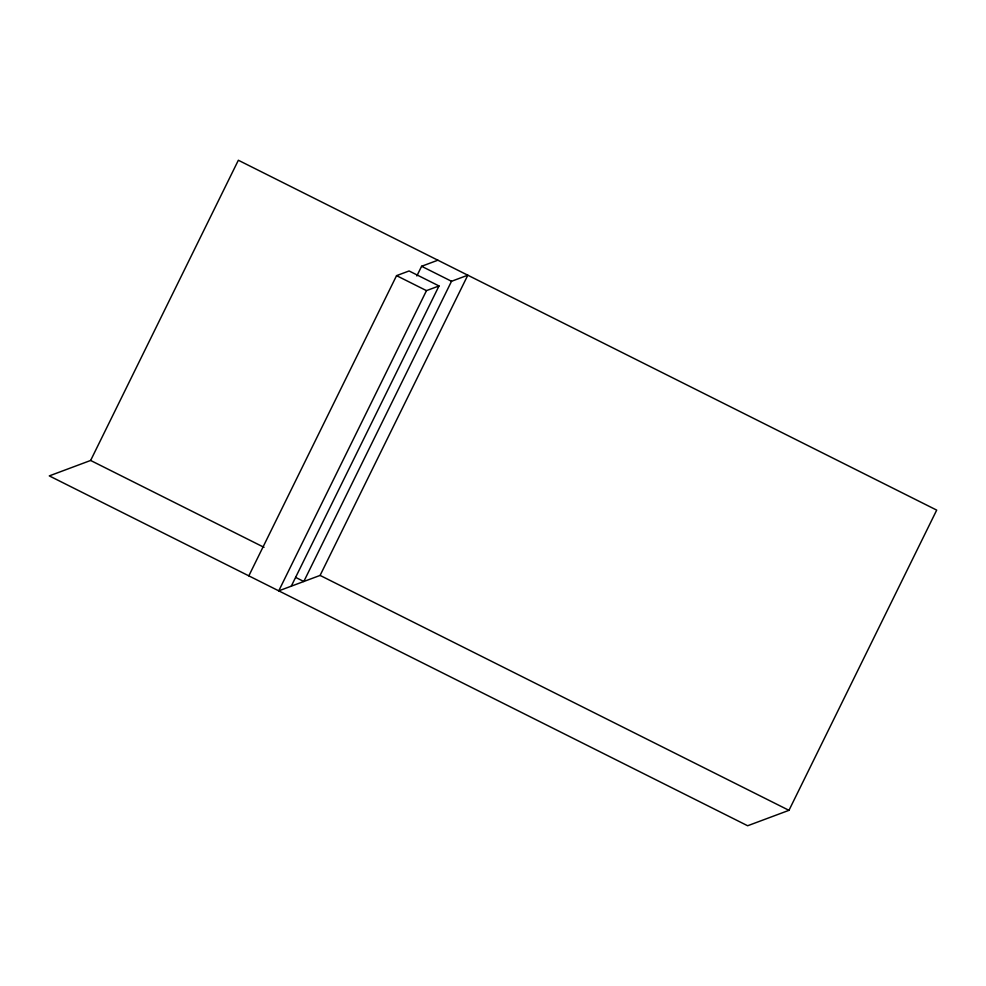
<?xml version="1.0" encoding="UTF-8"?>
<svg xmlns="http://www.w3.org/2000/svg" width="986" height="986" viewBox="0 0 986 986"><rect width="100%" height="100%" fill="white"/><g stroke="black" fill="none" stroke-linecap="round" stroke-linejoin="round"><path stroke-width="1.48" d="M90.626 460.462L238.353 160.25L936.7 510.107L788.973 810.332L747.647 825.75L49.3 475.893L90.626 460.462L264.014 547.329M248.829 575.849L396.557 275.636L409.079 270.965L439.004 285.952L291.277 586.165M416.856 275.92L421.601 266.282L437.883 260.205M439.004 285.952L426.482 290.636L278.755 590.848L320.093 575.417L467.808 275.205L451.526 281.281L303.811 581.493L295.64 577.402M421.601 266.282L451.526 281.281M396.557 275.636L426.482 290.636M320.093 575.417L788.973 810.332"/></g></svg>
